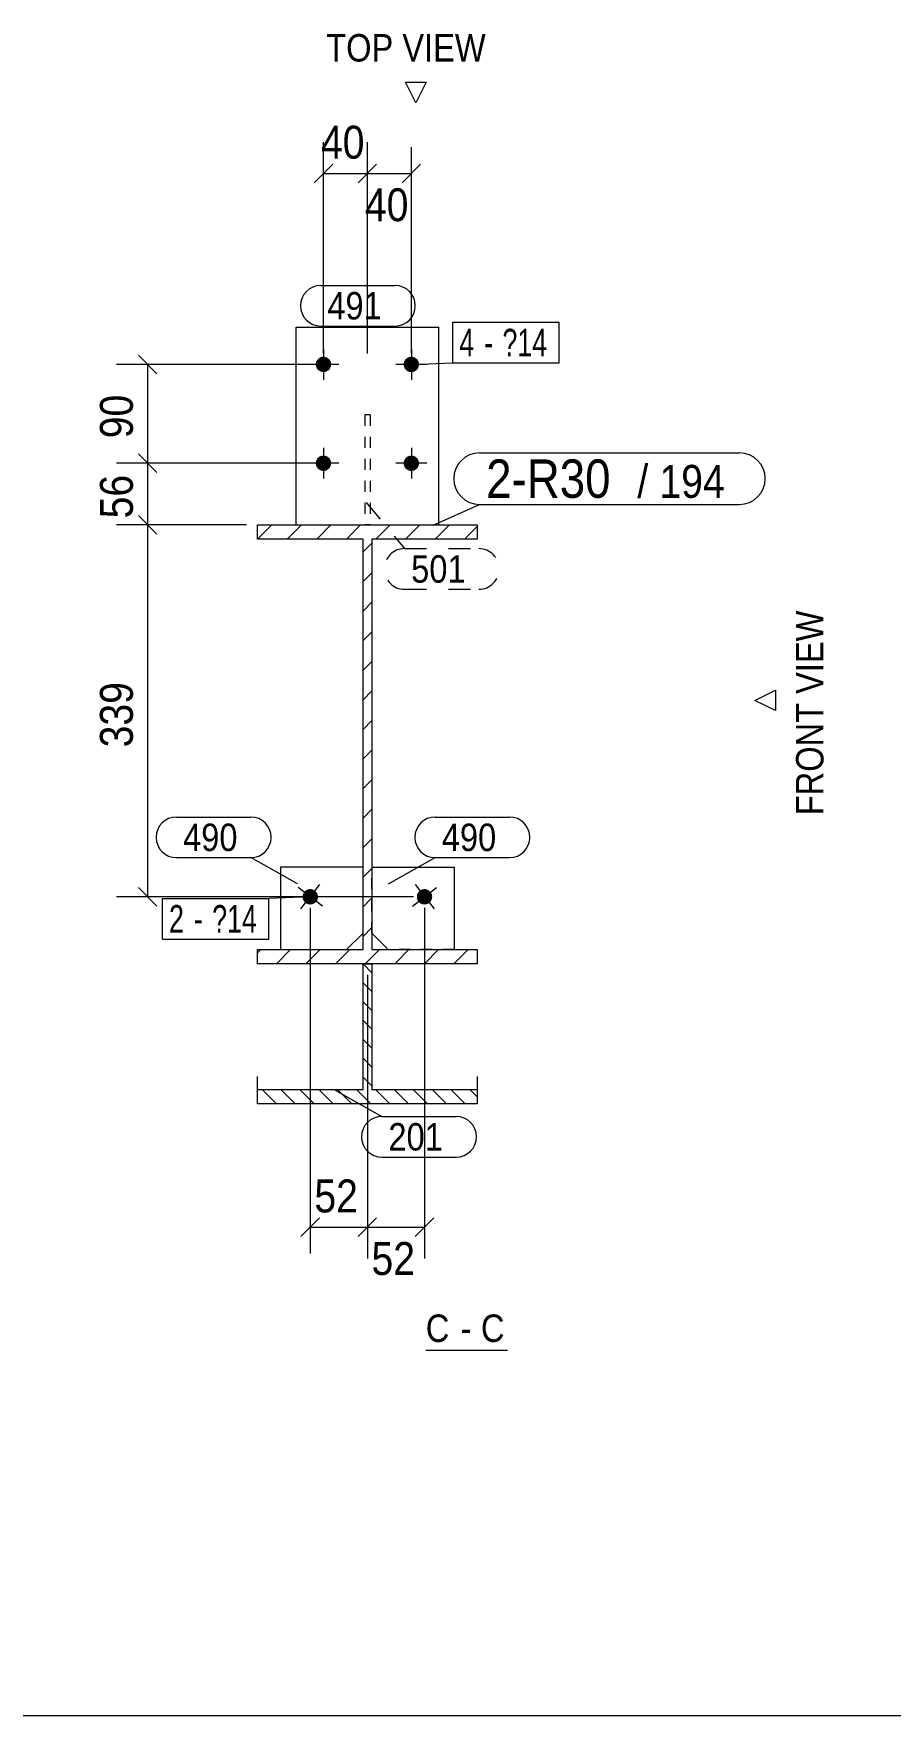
# Model space of a CAD drawing. Header units: millimetres. Extents: x 2 to 1174, y 1 to 825.
# Drawn here: x 642.7 to 720.6, y 5 to 158.2 of the extents above; entities that cross this region are included whole.
import ezdxf

# ---------------------------------------------------------------- set-up
doc = ezdxf.new("R2010")
doc.units = ezdxf.units.MM
for name, pattern in [('XKITLINE00', [0]), ('XKITLINE01', [4, 1, -1, 1, -1]), ('XKITLINE02', [4, 2, -2])]:
    doc.linetypes.add(name, pattern=pattern)
for name, color, linetype, lineweight in [('Bolt', 3, 'Continuous', 0), ('BoltMark', 7, 'Continuous', 0), ('Dimensions', 7, 'Continuous', 0), ('DrawingSheet', 5, 'Continuous', 0), ('OtherObjectType', 7, 'Continuous', 0), ('Part', 2, 'Continuous', 0), ('PartMark', 7, 'Continuous', 0)]:
    doc.layers.add(name, color=color, linetype=linetype, lineweight=lineweight)
doc.styles.add('ARIAL', font='ARIAL.TTF')
doc.styles.add('ARIAL_NARROW', font='ARIALN.TTF')

# ---------------------------------------------------------------- blocks, each defined once
blk = doc.blocks.new('*A2')
at = {"layer": 'Part', "color": 7, "linetype": 'XKITLINE00', "lineweight": 0}
for p, q in [((663.04, 112.17), (664.34, 113.47)), ((665.73, 112.17), (667.03, 113.47)), ((668.42, 112.17), (669.72, 113.47)), ((671.12, 112.17), (672.42, 113.47)), ((673.81, 112.17), (675.11, 113.47)), ((676.51, 112.17), (677.81, 113.47)), ((679.2, 112.17), (680.5, 113.47)), ((663.04, 112.17), (663.04, 112.17)), ((681.89, 112.17), (683.04, 113.31)), ((672.64, 111), (673.44, 111.8)), ((672.64, 108.3), (673.44, 109.1)), ((672.64, 105.61), (673.44, 106.41)), ((672.64, 102.91), (673.44, 103.71)), ((672.64, 100.22), (673.44, 101.02)), ((672.64, 97.53), (673.44, 98.33)), ((672.64, 94.83), (673.44, 95.63)), ((672.64, 92.14), (673.44, 92.94)), ((672.64, 89.44), (673.44, 90.24)), ((672.64, 86.75), (673.44, 87.55)), ((672.64, 84.06), (673.44, 84.86)), ((672.64, 81.36), (673.44, 82.16)), ((672.64, 78.67), (673.44, 79.47)), ((672.64, 75.97), (673.44, 76.77)), ((663.04, 74.46), (663.35, 74.77)), ((664.75, 73.47), (666.05, 74.77)), ((667.44, 73.47), (668.74, 74.77)), ((670.14, 73.47), (671.44, 74.77)), ((672.83, 73.47), (674.13, 74.77)), ((675.52, 73.47), (676.82, 74.77)), ((678.22, 73.47), (679.52, 74.77)), ((680.91, 73.47), (682.21, 74.77))]:
    blk.add_line(p, q, dxfattribs=at)
blk = doc.blocks.new('*A3')
at = {"layer": 'Part', "color": 7, "linetype": 'XKITLINE00', "lineweight": 0}
for p, q in [((673.44, 72.66), (672.64, 73.46)), ((673.35, 71.03), (672.64, 71.74)), ((673.44, 70.94), (673.35, 71.03)), ((673.44, 69.22), (672.64, 70.02)), ((673.44, 67.5), (672.64, 68.3)), ((673.44, 65.78), (672.64, 66.58)), ((673.44, 64.06), (672.64, 64.86)), ((673.44, 62.34), (672.64, 63.14)), ((663.9, 61.57), (663.45, 62.02)), ((664.76, 60.71), (663.9, 61.57)), ((666.47, 60.71), (665.17, 62.02)), ((668.19, 60.71), (666.89, 62.02)), ((669.91, 60.71), (668.61, 62.02)), ((671.63, 60.71), (670.32, 62.02)), ((673.35, 60.71), (672.04, 62.02)), ((675.07, 60.71), (673.76, 62.02)), ((676.79, 60.71), (675.48, 62.02)), ((678.51, 60.71), (677.2, 62.02)), ((680.23, 60.71), (678.92, 62.02)), ((681.95, 60.71), (680.64, 62.02)), ((683.04, 61.34), (682.36, 62.02))]:
    blk.add_line(p, q, dxfattribs=at)
blk = doc.blocks.new('*A174')
at = {"layer": 'Bolt'}
for points in [[(669.73, 128.04), (669.73, 128), (669.73, 127.97), (669.72, 127.94), (669.71, 127.9), (669.71, 127.87), (669.69, 127.84), (669.68, 127.81), (669.67, 127.77), (669.65, 127.74), (669.64, 127.71), (669.62, 127.68), (669.6, 127.66), (669.58, 127.63), (669.55, 127.6), (669.53, 127.58), (669.51, 127.55), (669.48, 127.53), (669.45, 127.51), (669.42, 127.49), (669.4, 127.47), (669.37, 127.46), (669.34, 127.44), (669.3, 127.43), (669.27, 127.41), (669.24, 127.4), (669.21, 127.39), (669.17, 127.39), (669.14, 127.38), (669.1, 127.38), (669.07, 127.37), (669.04, 127.37), (669, 127.37), (668.97, 127.38), (668.93, 127.38), (668.9, 127.39), (668.87, 127.39), (668.83, 127.4), (668.8, 127.41), (668.77, 127.43), (668.74, 127.44), (668.71, 127.46), (668.68, 127.47), (668.65, 127.49), (668.62, 127.51), (668.59, 127.53), (668.57, 127.55), (668.54, 127.58), (668.52, 127.6), (668.49, 127.63), (668.47, 127.66), (668.45, 127.68), (668.44, 127.71), (668.42, 127.74), (668.4, 127.77), (668.39, 127.81), (668.38, 127.84), (668.37, 127.87), (668.36, 127.9), (668.35, 127.94), (668.34, 127.97), (668.34, 128), (668.34, 128.04), (668.34, 128.07), (668.34, 128.11), (668.34, 128.14), (668.34, 128.18), (668.35, 128.21), (668.36, 128.24), (668.37, 128.28), (668.38, 128.31), (668.39, 128.34), (668.4, 128.37), (668.42, 128.4), (668.44, 128.43), (668.45, 128.46), (668.47, 128.49), (668.49, 128.52), (668.52, 128.54), (668.54, 128.57), (668.57, 128.59), (668.59, 128.61), (668.62, 128.64), (668.65, 128.66), (668.68, 128.67), (668.71, 128.69), (668.74, 128.71), (668.77, 128.72), (668.8, 128.73), (668.83, 128.74), (668.87, 128.75), (668.9, 128.76), (668.93, 128.77), (668.97, 128.77), (669, 128.77), (669.04, 128.77), (669.07, 128.77), (669.1, 128.77), (669.14, 128.77), (669.17, 128.76), (669.21, 128.75), (669.24, 128.74), (669.27, 128.73), (669.3, 128.72), (669.34, 128.71), (669.37, 128.69), (669.4, 128.67), (669.42, 128.66), (669.45, 128.64), (669.48, 128.61), (669.51, 128.59), (669.53, 128.57), (669.55, 128.54), (669.58, 128.52), (669.6, 128.49), (669.62, 128.46), (669.64, 128.43), (669.65, 128.4), (669.67, 128.37), (669.68, 128.34), (669.69, 128.31), (669.71, 128.28), (669.71, 128.24), (669.72, 128.21), (669.73, 128.18), (669.73, 128.14), (669.73, 128.11), (669.74, 128.07)], [(677.73, 128.04), (677.73, 128), (677.73, 127.97), (677.72, 127.94), (677.71, 127.9), (677.71, 127.87), (677.69, 127.84), (677.68, 127.81), (677.67, 127.77), (677.65, 127.74), (677.64, 127.71), (677.62, 127.68), (677.6, 127.66), (677.58, 127.63), (677.55, 127.6), (677.53, 127.58), (677.51, 127.55), (677.48, 127.53), (677.45, 127.51), (677.42, 127.49), (677.4, 127.47), (677.37, 127.46), (677.34, 127.44), (677.3, 127.43), (677.27, 127.41), (677.24, 127.4), (677.21, 127.39), (677.17, 127.39), (677.14, 127.38), (677.1, 127.38), (677.07, 127.37), (677.04, 127.37), (677, 127.37), (676.97, 127.38), (676.93, 127.38), (676.9, 127.39), (676.87, 127.39), (676.83, 127.4), (676.8, 127.41), (676.77, 127.43), (676.74, 127.44), (676.71, 127.46), (676.68, 127.47), (676.65, 127.49), (676.62, 127.51), (676.59, 127.53), (676.57, 127.55), (676.54, 127.58), (676.52, 127.6), (676.49, 127.63), (676.47, 127.66), (676.45, 127.68), (676.44, 127.71), (676.42, 127.74), (676.4, 127.77), (676.39, 127.81), (676.38, 127.84), (676.37, 127.87), (676.36, 127.9), (676.35, 127.94), (676.34, 127.97), (676.34, 128), (676.34, 128.04), (676.34, 128.07), (676.34, 128.11), (676.34, 128.14), (676.34, 128.18), (676.35, 128.21), (676.36, 128.24), (676.37, 128.28), (676.38, 128.31), (676.39, 128.34), (676.4, 128.37), (676.42, 128.4), (676.44, 128.43), (676.45, 128.46), (676.47, 128.49), (676.49, 128.52), (676.52, 128.54), (676.54, 128.57), (676.57, 128.59), (676.59, 128.61), (676.62, 128.64), (676.65, 128.66), (676.68, 128.67), (676.71, 128.69), (676.74, 128.71), (676.77, 128.72), (676.8, 128.73), (676.83, 128.74), (676.87, 128.75), (676.9, 128.76), (676.93, 128.77), (676.97, 128.77), (677, 128.77), (677.04, 128.77), (677.07, 128.77), (677.1, 128.77), (677.14, 128.77), (677.17, 128.76), (677.21, 128.75), (677.24, 128.74), (677.27, 128.73), (677.3, 128.72), (677.34, 128.71), (677.37, 128.69), (677.4, 128.67), (677.42, 128.66), (677.45, 128.64), (677.48, 128.61), (677.51, 128.59), (677.53, 128.57), (677.55, 128.54), (677.58, 128.52), (677.6, 128.49), (677.62, 128.46), (677.64, 128.43), (677.65, 128.4), (677.67, 128.37), (677.68, 128.34), (677.69, 128.31), (677.71, 128.28), (677.71, 128.24), (677.72, 128.21), (677.73, 128.18), (677.73, 128.14), (677.73, 128.11), (677.74, 128.07)], [(669.73, 119.04), (669.73, 119), (669.73, 118.97), (669.72, 118.94), (669.71, 118.9), (669.71, 118.87), (669.69, 118.84), (669.68, 118.81), (669.67, 118.77), (669.65, 118.74), (669.64, 118.71), (669.62, 118.68), (669.6, 118.66), (669.58, 118.63), (669.55, 118.6), (669.53, 118.58), (669.51, 118.55), (669.48, 118.53), (669.45, 118.51), (669.42, 118.49), (669.4, 118.47), (669.37, 118.46), (669.34, 118.44), (669.3, 118.43), (669.27, 118.41), (669.24, 118.4), (669.21, 118.39), (669.17, 118.39), (669.14, 118.38), (669.1, 118.38), (669.07, 118.37), (669.04, 118.37), (669, 118.37), (668.97, 118.38), (668.93, 118.38), (668.9, 118.39), (668.87, 118.39), (668.83, 118.4), (668.8, 118.41), (668.77, 118.43), (668.74, 118.44), (668.71, 118.46), (668.68, 118.47), (668.65, 118.49), (668.62, 118.51), (668.59, 118.53), (668.57, 118.55), (668.54, 118.58), (668.52, 118.6), (668.49, 118.63), (668.47, 118.66), (668.45, 118.68), (668.44, 118.71), (668.42, 118.74), (668.4, 118.77), (668.39, 118.81), (668.38, 118.84), (668.37, 118.87), (668.36, 118.9), (668.35, 118.94), (668.34, 118.97), (668.34, 119), (668.34, 119.04), (668.34, 119.07), (668.34, 119.11), (668.34, 119.14), (668.34, 119.18), (668.35, 119.21), (668.36, 119.24), (668.37, 119.28), (668.38, 119.31), (668.39, 119.34), (668.4, 119.37), (668.42, 119.4), (668.44, 119.43), (668.45, 119.46), (668.47, 119.49), (668.49, 119.52), (668.52, 119.54), (668.54, 119.57), (668.57, 119.59), (668.59, 119.61), (668.62, 119.64), (668.65, 119.66), (668.68, 119.67), (668.71, 119.69), (668.74, 119.71), (668.77, 119.72), (668.8, 119.73), (668.83, 119.74), (668.87, 119.75), (668.9, 119.76), (668.93, 119.77), (668.97, 119.77), (669, 119.77), (669.04, 119.77), (669.07, 119.77), (669.1, 119.77), (669.14, 119.77), (669.17, 119.76), (669.21, 119.75), (669.24, 119.74), (669.27, 119.73), (669.3, 119.72), (669.34, 119.71), (669.37, 119.69), (669.4, 119.67), (669.42, 119.66), (669.45, 119.64), (669.48, 119.61), (669.51, 119.59), (669.53, 119.57), (669.55, 119.54), (669.58, 119.52), (669.6, 119.49), (669.62, 119.46), (669.64, 119.43), (669.65, 119.4), (669.67, 119.37), (669.68, 119.34), (669.69, 119.31), (669.71, 119.28), (669.71, 119.24), (669.72, 119.21), (669.73, 119.18), (669.73, 119.14), (669.73, 119.11), (669.74, 119.07)], [(677.73, 119.04), (677.73, 119), (677.73, 118.97), (677.72, 118.94), (677.71, 118.9), (677.71, 118.87), (677.69, 118.84), (677.68, 118.81), (677.67, 118.77), (677.65, 118.74), (677.64, 118.71), (677.62, 118.68), (677.6, 118.66), (677.58, 118.63), (677.55, 118.6), (677.53, 118.58), (677.51, 118.55), (677.48, 118.53), (677.45, 118.51), (677.42, 118.49), (677.4, 118.47), (677.37, 118.46), (677.34, 118.44), (677.3, 118.43), (677.27, 118.41), (677.24, 118.4), (677.21, 118.39), (677.17, 118.39), (677.14, 118.38), (677.1, 118.38), (677.07, 118.37), (677.04, 118.37), (677, 118.37), (676.97, 118.38), (676.93, 118.38), (676.9, 118.39), (676.87, 118.39), (676.83, 118.4), (676.8, 118.41), (676.77, 118.43), (676.74, 118.44), (676.71, 118.46), (676.68, 118.47), (676.65, 118.49), (676.62, 118.51), (676.59, 118.53), (676.57, 118.55), (676.54, 118.58), (676.52, 118.6), (676.49, 118.63), (676.47, 118.66), (676.45, 118.68), (676.44, 118.71), (676.42, 118.74), (676.4, 118.77), (676.39, 118.81), (676.38, 118.84), (676.37, 118.87), (676.36, 118.9), (676.35, 118.94), (676.34, 118.97), (676.34, 119), (676.34, 119.04), (676.34, 119.07), (676.34, 119.11), (676.34, 119.14), (676.34, 119.18), (676.35, 119.21), (676.36, 119.24), (676.37, 119.28), (676.38, 119.31), (676.39, 119.34), (676.4, 119.37), (676.42, 119.4), (676.44, 119.43), (676.45, 119.46), (676.47, 119.49), (676.49, 119.52), (676.52, 119.54), (676.54, 119.57), (676.57, 119.59), (676.59, 119.61), (676.62, 119.64), (676.65, 119.66), (676.68, 119.67), (676.71, 119.69), (676.74, 119.71), (676.77, 119.72), (676.8, 119.73), (676.83, 119.74), (676.87, 119.75), (676.9, 119.76), (676.93, 119.77), (676.97, 119.77), (677, 119.77), (677.04, 119.77), (677.07, 119.77), (677.1, 119.77), (677.14, 119.77), (677.17, 119.76), (677.21, 119.75), (677.24, 119.74), (677.27, 119.73), (677.3, 119.72), (677.34, 119.71), (677.37, 119.69), (677.4, 119.67), (677.42, 119.66), (677.45, 119.64), (677.48, 119.61), (677.51, 119.59), (677.53, 119.57), (677.55, 119.54), (677.58, 119.52), (677.6, 119.49), (677.62, 119.46), (677.64, 119.43), (677.65, 119.4), (677.67, 119.37), (677.68, 119.34), (677.69, 119.31), (677.71, 119.28), (677.71, 119.24), (677.72, 119.21), (677.73, 119.18), (677.73, 119.14), (677.73, 119.11), (677.74, 119.07)]]:
    blk.add_hatch(color=3, dxfattribs=at).paths.add_polyline_path(points, flags=17)
at = {"layer": 'Bolt', "color": 3, "linetype": 'XKITLINE00', "lineweight": 0}
for p, q in [((669.04, 129.47), (669.04, 126.67)), ((677.04, 129.47), (677.04, 126.67)), ((670.44, 128.07), (667.64, 128.07)), ((678.44, 128.07), (675.64, 128.07)), ((669.04, 120.47), (669.04, 117.67)), ((677.04, 120.47), (677.04, 117.67)), ((670.44, 119.07), (667.64, 119.07)), ((678.44, 119.07), (675.64, 119.07))]:
    blk.add_line(p, q, dxfattribs=at)
blk = doc.blocks.new('*A175')
at = {"layer": 'Bolt'}
blk.add_hatch(color=3, dxfattribs=at).paths.add_polyline_path([(667.38, 79.04), (667.35, 79.07), (667.33, 79.09), (667.31, 79.12), (667.28, 79.14), (667.26, 79.17), (667.24, 79.2), (667.23, 79.23), (667.21, 79.26), (667.2, 79.29), (667.18, 79.32), (667.17, 79.35), (667.16, 79.39), (667.15, 79.42), (667.15, 79.45), (667.14, 79.49), (667.14, 79.52), (667.14, 79.55), (667.14, 79.59), (667.14, 79.62), (667.14, 79.66), (667.15, 79.69), (667.15, 79.73), (667.16, 79.76), (667.17, 79.79), (667.18, 79.82), (667.2, 79.86), (667.21, 79.89), (667.23, 79.92), (667.24, 79.95), (667.26, 79.98), (667.28, 80), (667.3, 80.03), (667.33, 80.06), (667.35, 80.08), (667.38, 80.1), (667.4, 80.12), (667.43, 80.14), (667.46, 80.16), (667.49, 80.18), (667.52, 80.2), (667.55, 80.21), (667.58, 80.23), (667.61, 80.24), (667.65, 80.25), (667.68, 80.26), (667.71, 80.26), (667.75, 80.27), (667.78, 80.27), (667.82, 80.27), (667.85, 80.27), (667.89, 80.27), (667.92, 80.27), (667.95, 80.26), (667.99, 80.26), (668.02, 80.25), (668.05, 80.24), (668.09, 80.23), (668.12, 80.21), (668.15, 80.2), (668.18, 80.18), (668.21, 80.17), (668.24, 80.15), (668.27, 80.13), (668.29, 80.1), (668.32, 80.08), (668.34, 80.06), (668.36, 80.03), (668.39, 80), (668.41, 79.98), (668.43, 79.95), (668.44, 79.92), (668.46, 79.89), (668.48, 79.86), (668.49, 79.83), (668.5, 79.79), (668.51, 79.76), (668.52, 79.73), (668.53, 79.69), (668.53, 79.66), (668.53, 79.63), (668.54, 79.59), (668.54, 79.56), (668.53, 79.52), (668.53, 79.49), (668.53, 79.45), (668.52, 79.42), (668.51, 79.39), (668.5, 79.35), (668.49, 79.32), (668.48, 79.29), (668.46, 79.26), (668.45, 79.23), (668.43, 79.2), (668.41, 79.17), (668.39, 79.14), (668.37, 79.12), (668.34, 79.09), (668.32, 79.07), (668.29, 79.04), (668.27, 79.02), (668.24, 79), (668.21, 78.98), (668.18, 78.96), (668.15, 78.95), (668.12, 78.93), (668.09, 78.92), (668.06, 78.91), (668.02, 78.9), (667.99, 78.89), (667.96, 78.88), (667.92, 78.88), (667.89, 78.88), (667.85, 78.87), (667.82, 78.87), (667.79, 78.88), (667.75, 78.88), (667.72, 78.88), (667.68, 78.89), (667.65, 78.9), (667.62, 78.91), (667.58, 78.92), (667.55, 78.93), (667.52, 78.95), (667.49, 78.96), (667.46, 78.98), (667.43, 79), (667.41, 79.02)], flags=17)
at = {"layer": 'Bolt', "color": 3, "linetype": 'XKITLINE00', "lineweight": 0}
for p, q in [((668.94, 78.71), (666.73, 80.43)), ((666.98, 78.47), (668.7, 80.68))]:
    blk.add_line(p, q, dxfattribs=at)
blk = doc.blocks.new('*A176')
at = {"layer": 'Bolt'}
blk.add_hatch(color=3, dxfattribs=at).paths.add_polyline_path([(677.83, 80.15), (677.86, 80.17), (677.89, 80.18), (677.92, 80.2), (677.95, 80.21), (677.98, 80.23), (678.02, 80.24), (678.05, 80.25), (678.08, 80.26), (678.12, 80.26), (678.15, 80.27), (678.19, 80.27), (678.22, 80.27), (678.25, 80.27), (678.29, 80.27), (678.32, 80.27), (678.36, 80.26), (678.39, 80.26), (678.42, 80.25), (678.46, 80.24), (678.49, 80.23), (678.52, 80.21), (678.55, 80.2), (678.58, 80.18), (678.61, 80.16), (678.64, 80.14), (678.67, 80.12), (678.69, 80.1), (678.72, 80.08), (678.74, 80.06), (678.77, 80.03), (678.79, 80), (678.81, 79.98), (678.83, 79.95), (678.85, 79.92), (678.86, 79.89), (678.88, 79.86), (678.89, 79.82), (678.9, 79.79), (678.91, 79.76), (678.92, 79.73), (678.93, 79.69), (678.93, 79.66), (678.93, 79.62), (678.94, 79.59), (678.94, 79.55), (678.93, 79.52), (678.93, 79.49), (678.93, 79.45), (678.92, 79.42), (678.91, 79.39), (678.9, 79.35), (678.89, 79.32), (678.88, 79.29), (678.86, 79.26), (678.84, 79.23), (678.83, 79.2), (678.81, 79.17), (678.79, 79.14), (678.76, 79.12), (678.74, 79.09), (678.72, 79.07), (678.69, 79.04), (678.67, 79.02), (678.64, 79), (678.61, 78.98), (678.58, 78.96), (678.55, 78.95), (678.52, 78.93), (678.49, 78.92), (678.45, 78.91), (678.42, 78.9), (678.39, 78.89), (678.35, 78.88), (678.32, 78.88), (678.29, 78.88), (678.25, 78.87), (678.22, 78.87), (678.18, 78.88), (678.15, 78.88), (678.11, 78.88), (678.08, 78.89), (678.05, 78.9), (678.01, 78.91), (677.98, 78.92), (677.95, 78.93), (677.92, 78.95), (677.89, 78.96), (677.86, 78.98), (677.83, 79), (677.8, 79.02), (677.78, 79.04), (677.75, 79.07), (677.73, 79.09), (677.7, 79.12), (677.68, 79.14), (677.66, 79.17), (677.64, 79.2), (677.63, 79.23), (677.61, 79.26), (677.6, 79.29), (677.58, 79.32), (677.57, 79.35), (677.56, 79.39), (677.55, 79.42), (677.55, 79.45), (677.54, 79.49), (677.54, 79.52), (677.54, 79.56), (677.54, 79.59), (677.54, 79.63), (677.54, 79.66), (677.55, 79.69), (677.55, 79.73), (677.56, 79.76), (677.57, 79.79), (677.58, 79.83), (677.6, 79.86), (677.61, 79.89), (677.63, 79.92), (677.64, 79.95), (677.66, 79.98), (677.68, 80), (677.71, 80.03), (677.73, 80.06), (677.75, 80.08), (677.78, 80.1), (677.81, 80.13)], flags=17)
at = {"layer": 'Bolt', "color": 3, "linetype": 'XKITLINE00', "lineweight": 0}
for p, q in [((677.13, 78.71), (679.34, 80.43)), ((677.38, 80.68), (679.1, 78.47))]:
    blk.add_line(p, q, dxfattribs=at)
blk = doc.blocks.new('*A177')
at = {"layer": 'Part', "color": 2, "linetype": 'XKITLINE00', "lineweight": 0}
for p, q in [((663.04, 112.17), (663.04, 113.47)), ((663.04, 113.47), (683.04, 113.47)), ((683.04, 113.47), (683.04, 112.17)), ((672.64, 112.17), (663.04, 112.17)), ((672.64, 74.77), (672.64, 112.17)), ((683.04, 112.17), (673.44, 112.17)), ((673.44, 112.17), (673.44, 74.77)), ((663.04, 73.47), (663.04, 74.77)), ((663.04, 74.77), (672.64, 74.77)), ((673.44, 74.77), (683.04, 74.77)), ((683.04, 74.77), (683.04, 73.47)), ((683.04, 73.47), (663.04, 73.47))]:
    blk.add_line(p, q, dxfattribs=at)
blk = doc.blocks.new('*A178')
at = {"layer": 'Part', "color": 2, "linetype": 'XKITLINE00', "lineweight": 0}
for p, q in [((666.54, 113.47), (666.54, 131.47)), ((666.54, 131.47), (679.54, 131.47)), ((679.54, 113.47), (679.54, 131.47))]:
    blk.add_line(p, q, dxfattribs=at)
at = {"layer": 'Part', "color": 7, "linetype": 'XKITLINE01', "lineweight": 0}
blk.add_line((666.54, 113.47), (679.54, 113.47), dxfattribs=at)
blk = doc.blocks.new('*A179')
at = {"layer": 'Part', "color": 2, "linetype": 'XKITLINE00', "lineweight": 0}
for p, q in [((672.64, 82.27), (665.14, 82.27)), ((665.14, 82.27), (665.14, 74.77)), ((671.14, 74.77), (672.64, 76.27))]:
    blk.add_line(p, q, dxfattribs=at)
at = {"layer": 'Part', "color": 7, "linetype": 'XKITLINE01', "lineweight": 0}
for p, q in [((672.64, 76.27), (672.64, 82.27)), ((665.14, 74.77), (671.14, 74.77))]:
    blk.add_line(p, q, dxfattribs=at)
blk = doc.blocks.new('*A180')
at = {"layer": 'Part', "color": 7, "linetype": 'XKITLINE01', "lineweight": 0}
for p, q in [((673.29, 123.47), (672.79, 123.47)), ((672.79, 123.47), (672.79, 113.47)), ((673.29, 123.47), (673.29, 113.47)), ((673.29, 113.47), (672.79, 113.47))]:
    blk.add_line(p, q, dxfattribs=at)
blk = doc.blocks.new('*A181')
at = {"layer": 'Part', "color": 2, "linetype": 'XKITLINE00', "lineweight": 0}
for p, q in [((673.44, 82.27), (680.94, 82.27)), ((680.94, 82.27), (680.94, 74.77)), ((674.94, 74.77), (673.44, 76.27))]:
    blk.add_line(p, q, dxfattribs=at)
at = {"layer": 'Part', "color": 7, "linetype": 'XKITLINE01', "lineweight": 0}
for p, q in [((673.44, 76.27), (673.44, 82.27)), ((680.94, 74.77), (674.94, 74.77))]:
    blk.add_line(p, q, dxfattribs=at)
blk = doc.blocks.new('*A182')
at = {"layer": 'Part', "color": 2, "linetype": 'XKITLINE00', "lineweight": 0}
for p, q in [((672.64, 62.02), (672.64, 73.47)), ((672.64, 73.47), (673.44, 73.47)), ((673.44, 73.47), (673.44, 62.02)), ((663.04, 60.71), (663.04, 63.21)), ((683.04, 63.21), (683.04, 60.71)), ((663.04, 62.02), (672.64, 62.02)), ((673.44, 62.02), (683.04, 62.02)), ((683.04, 60.71), (663.04, 60.71))]:
    blk.add_line(p, q, dxfattribs=at)
blk = doc.blocks.new('*A216')
at = {"layer": 'DrawingSheet', "color": 5, "linetype": 'XKITLINE00', "lineweight": 0}
blk.add_line((5, 5), (1174, 5), dxfattribs=at)
blk = doc.blocks.new('*A356')
at = {"layer": 'Dimensions', "color": 7, "linetype": 'XKITLINE00', "lineweight": 0}
for p, q in [((662.04, 113.47), (650.19, 113.47)), ((652.19, 114.32), (653.88, 112.62)), ((653.04, 79.57), (653.04, 113.47)), ((652.19, 80.42), (653.88, 78.72)), ((677.24, 79.57), (650.19, 79.57))]:
    blk.add_line(p, q, dxfattribs=at)
at = {"layer": 'Dimensions', "color": 3}
for p in [(653.04, 113.47), (653.04, 79.57)]:
    blk.add_point(p, dxfattribs=at)
at = {"layer": 'Dimensions', "color": 3, "style": 'ARIAL', "width": 0.85}
blk.add_text('339', height=3, rotation=90.0002, dxfattribs=at).set_placement((651.69, 93.19))
blk = doc.blocks.new('*A357')
at = {"layer": 'Dimensions', "color": 7, "linetype": 'XKITLINE00', "lineweight": 0}
for p, q in [((652.19, 119.92), (653.88, 118.22)), ((668.04, 119.07), (650.19, 119.07)), ((653.04, 113.47), (653.04, 119.07)), ((662.04, 113.47), (650.19, 113.47)), ((652.19, 114.32), (653.88, 112.62))]:
    blk.add_line(p, q, dxfattribs=at)
at = {"layer": 'Dimensions', "color": 3}
for p in [(653.04, 119.07), (653.04, 113.47)]:
    blk.add_point(p, dxfattribs=at)
at = {"layer": 'Dimensions', "color": 3, "style": 'ARIAL', "width": 0.85}
blk.add_text('56', height=3, rotation=90.0002, dxfattribs=at).set_placement((651.69, 114.05))
blk = doc.blocks.new('*A358')
at = {"layer": 'Dimensions', "color": 7, "linetype": 'XKITLINE00', "lineweight": 0}
for p, q in [((652.19, 128.92), (653.88, 127.22)), ((668.04, 128.07), (650.19, 128.07)), ((653.04, 119.07), (653.04, 128.07)), ((652.19, 119.92), (653.88, 118.22)), ((668.04, 119.07), (650.19, 119.07))]:
    blk.add_line(p, q, dxfattribs=at)
at = {"layer": 'Dimensions', "color": 3}
for p in [(653.04, 128.07), (653.04, 119.07)]:
    blk.add_point(p, dxfattribs=at)
at = {"layer": 'Dimensions', "color": 3, "style": 'ARIAL', "width": 0.85}
blk.add_text('90', height=3, rotation=90.0002, dxfattribs=at).set_placement((651.69, 121.35))
blk = doc.blocks.new('*A359')
at = {"layer": 'Dimensions', "color": 7, "linetype": 'XKITLINE00', "lineweight": 0}
for p, q in [((667.84, 78.57), (667.84, 47.07)), ((673.04, 72.47), (673.04, 47.07)), ((668.68, 50.32), (666.99, 48.62)), ((667.84, 49.47), (673.04, 49.47)), ((673.88, 50.32), (672.19, 48.62))]:
    blk.add_line(p, q, dxfattribs=at)
at = {"layer": 'Dimensions', "color": 3}
for p in [(667.84, 49.47), (673.04, 49.47)]:
    blk.add_point(p, dxfattribs=at)
at = {"layer": 'Dimensions', "color": 3, "style": 'ARIAL', "width": 0.85}
blk.add_text('52', height=3, dxfattribs=at).set_placement((668.21, 50.82))
blk = doc.blocks.new('*A360')
at = {"layer": 'Dimensions', "color": 7, "linetype": 'XKITLINE00', "lineweight": 0}
for p, q in [((678.24, 78.57), (678.24, 46.62)), ((673.04, 72.47), (673.04, 46.62)), ((673.88, 50.32), (672.19, 48.62)), ((673.04, 49.47), (678.24, 49.47)), ((679.08, 50.32), (677.39, 48.62))]:
    blk.add_line(p, q, dxfattribs=at)
at = {"layer": 'Dimensions', "color": 3}
for p in [(673.04, 49.47), (678.24, 49.47)]:
    blk.add_point(p, dxfattribs=at)
at = {"layer": 'Dimensions', "color": 3, "style": 'ARIAL', "width": 0.85}
blk.add_text('52', height=3, dxfattribs=at).set_placement((673.41, 45.12))
blk = doc.blocks.new('*A361')
at = {"layer": 'Dimensions', "color": 7, "linetype": 'XKITLINE00', "lineweight": 0}
for p, q in [((669.04, 129.07), (669.04, 148.32)), ((673.04, 129.07), (673.04, 148.32)), ((669.88, 146.32), (668.19, 144.62)), ((673.88, 146.32), (672.19, 144.62)), ((669.04, 145.47), (673.04, 145.47))]:
    blk.add_line(p, q, dxfattribs=at)
at = {"layer": 'Dimensions', "color": 3}
for p in [(669.04, 145.47), (673.04, 145.47)]:
    blk.add_point(p, dxfattribs=at)
at = {"layer": 'Dimensions', "color": 3, "style": 'ARIAL', "width": 0.85}
blk.add_text('40', height=3, dxfattribs=at).set_placement((668.81, 146.82))
blk = doc.blocks.new('*A362')
at = {"layer": 'Dimensions', "color": 7, "linetype": 'XKITLINE00', "lineweight": 0}
for p, q in [((673.04, 129.07), (673.04, 147.87)), ((677.04, 129.07), (677.04, 147.87)), ((673.88, 146.32), (672.19, 144.62)), ((677.88, 146.32), (676.19, 144.62)), ((673.04, 145.47), (677.04, 145.47))]:
    blk.add_line(p, q, dxfattribs=at)
at = {"layer": 'Dimensions', "color": 3}
for p in [(673.04, 145.47), (677.04, 145.47)]:
    blk.add_point(p, dxfattribs=at)
at = {"layer": 'Dimensions', "color": 3, "style": 'ARIAL', "width": 0.85}
blk.add_text('40', height=3, dxfattribs=at).set_placement((672.81, 141.12))
blk = doc.blocks.new('*A363')
at = {"layer": 'BoltMark', "color": 7, "linetype": 'XKITLINE00', "lineweight": 0}
for p, q in [((654.38, 79.42), (664.07, 79.42)), ((654.38, 75.72), (654.38, 79.42)), ((667.84, 79.57), (664.07, 79.42)), ((664.07, 75.72), (664.07, 79.42)), ((654.38, 75.72), (664.07, 75.72))]:
    blk.add_line(p, q, dxfattribs=at)
at = {"layer": 'BoltMark', "color": 3, "style": 'ARIAL_NARROW', "width": 0.85}
for s, p in [('2', (654.98, 76.32)), ('?14', (658.91, 76.32)), ('-', (657.25, 76.32))]:
    blk.add_text(s, height=2.5, dxfattribs=at).set_placement(p)
blk = doc.blocks.new('*A364')
at = {"layer": 'BoltMark', "color": 7, "linetype": 'XKITLINE00', "lineweight": 0}
for p, q in [((680.8, 131.92), (690.49, 131.92)), ((680.8, 128.22), (680.8, 131.92)), ((690.49, 128.22), (690.49, 131.92)), ((677.04, 128.07), (680.8, 128.22)), ((680.8, 128.22), (690.49, 128.22))]:
    blk.add_line(p, q, dxfattribs=at)
at = {"layer": 'BoltMark', "color": 3, "style": 'ARIAL_NARROW', "width": 0.85}
for s, p in [('4', (681.4, 128.82)), ('?14', (685.33, 128.82)), ('-', (683.67, 128.82))]:
    blk.add_text(s, height=2.5, dxfattribs=at).set_placement(p)
blk = doc.blocks.new('*A365')
at = {"layer": 'PartMark', "color": 7, "linetype": 'XKITLINE00', "lineweight": 0}
for p, q in [((670.11, 61.96), (674.35, 59.56)), ((674.35, 59.56), (681.12, 59.56)), ((674.35, 55.86), (681.12, 55.86))]:
    blk.add_line(p, q, dxfattribs=at)
for centre, start, end in [((674.35, 57.71), 90, 270), ((681.12, 57.71), 270, 90)]:
    blk.add_arc(centre, 1.85, start, end, dxfattribs=at)
at = {"layer": 'PartMark', "color": 3, "style": 'ARIAL', "width": 0.85}
blk.add_text('201', height=2.5, dxfattribs=at).set_placement((674.95, 56.46))
blk = doc.blocks.new('*A366')
at = {"layer": 'PartMark', "color": 7, "linetype": 'XKITLINE00', "lineweight": 0}
for p, q in [((679.21, 86.84), (685.97, 86.84)), ((674.97, 80.74), (679.21, 83.14)), ((679.21, 83.14), (685.97, 83.14))]:
    blk.add_line(p, q, dxfattribs=at)
for centre, start, end in [((679.21, 84.99), 90, 270), ((685.97, 84.99), 270, 90)]:
    blk.add_arc(centre, 1.85, start, end, dxfattribs=at)
at = {"layer": 'PartMark', "color": 3, "style": 'ARIAL', "width": 0.85}
blk.add_text('490', height=2.5, dxfattribs=at).set_placement((679.81, 83.74))
blk = doc.blocks.new('*A367')
at = {"layer": 'PartMark', "color": 7, "linetype": 'XKITLINE02', "lineweight": 0}
for p, q in [((672.92, 115.5), (676.42, 111.29)), ((676.42, 111.29), (683.18, 111.29)), ((676.42, 107.59), (683.18, 107.59))]:
    blk.add_line(p, q, dxfattribs=at)
for centre, start, end in [((676.42, 109.44), 90, 270), ((683.18, 109.44), 270, 90)]:
    blk.add_arc(centre, 1.85, start, end, dxfattribs=at)
at = {"layer": 'PartMark', "color": 3, "style": 'ARIAL', "width": 0.85}
blk.add_text('501', height=2.5, dxfattribs=at).set_placement((677.02, 108.19))
blk = doc.blocks.new('*A368')
at = {"layer": 'PartMark', "color": 7, "linetype": 'XKITLINE00', "lineweight": 0}
for p, q in [((655.66, 86.84), (662.42, 86.84)), ((655.66, 83.14), (662.42, 83.14)), ((666.67, 80.74), (662.42, 83.14))]:
    blk.add_line(p, q, dxfattribs=at)
for centre, start, end in [((655.66, 84.99), 90, 270), ((662.42, 84.99), 270, 90)]:
    blk.add_arc(centre, 1.85, start, end, dxfattribs=at)
at = {"layer": 'PartMark', "color": 3, "style": 'ARIAL', "width": 0.85}
blk.add_text('490', height=2.5, dxfattribs=at).set_placement((656.26, 83.74))
blk = doc.blocks.new('*A369')
at = {"layer": 'PartMark', "color": 7, "linetype": 'XKITLINE00', "lineweight": 0}
for p, q in [((668.79, 135.27), (675.55, 135.27)), ((668.79, 131.57), (675.55, 131.57))]:
    blk.add_line(p, q, dxfattribs=at)
for centre, start, end in [((668.79, 133.42), 90, 270), ((675.55, 133.42), 270, 90)]:
    blk.add_arc(centre, 1.85, start, end, dxfattribs=at)
at = {"layer": 'PartMark', "color": 3, "style": 'ARIAL', "width": 0.85}
blk.add_text('491', height=2.5, dxfattribs=at).set_placement((669.39, 132.17))
blk = doc.blocks.new('*A370')
at = {"layer": 'PartMark', "color": 7, "linetype": 'XKITLINE00', "lineweight": 0}
for p, q in [((683.25, 120.02), (706.9, 120.02)), ((679.01, 113.42), (683.25, 115.32)), ((683.25, 115.32), (706.9, 115.32))]:
    blk.add_line(p, q, dxfattribs=at)
for centre, start, end in [((683.25, 117.67), 90, 270), ((706.9, 117.67), 270, 90)]:
    blk.add_arc(centre, 2.35, start, end, dxfattribs=at)
at = {"layer": 'PartMark', "color": 1, "style": 'ARIAL', "width": 0.85}
blk.add_text('2-R30', height=3.5, dxfattribs=at).set_placement((683.85, 115.92))
at = {"layer": 'PartMark', "color": 3, "style": 'ARIAL', "width": 0.85}
for s, p in [('/', (697.61, 115.92)), ('194', (699.62, 115.92))]:
    blk.add_text(s, height=3, dxfattribs=at).set_placement(p)
blk = doc.blocks.new('*A371')
at = {"layer": 'OtherObjectType', "color": 7, "linetype": 'XKITLINE00', "lineweight": 0}
for p, q in [((677.44, 151.92), (676.5, 153.8)), ((676.5, 153.8), (678.38, 153.8)), ((678.38, 153.8), (677.44, 151.92)), ((677.44, 151.92), (677.44, 151.92)), ((708.3, 97.47), (710.17, 98.41)), ((710.17, 98.41), (710.17, 96.54)), ((710.17, 96.54), (708.3, 97.47)), ((708.3, 97.47), (708.3, 97.47)), ((678.35, 38.27), (685.78, 38.27))]:
    blk.add_line(p, q, dxfattribs=at)
at = {"layer": 'OtherObjectType', "color": 7, "style": 'ARIAL', "width": 0.85}
for s, p in [('TOP VIEW', (669.29, 155.67)), ('C', (678.35, 39.02)), ('C', (683.37, 39.02)), ('-', (681.51, 39.02))]:
    blk.add_text(s, height=2.5, dxfattribs=at).set_placement(p)
blk.add_text('FRONT VIEW', height=2.5, rotation=90, dxfattribs=at).set_placement((714.55, 87.01))

msp = doc.modelspace()

# ---------------------------------------------------------------- block references
at = {"lineweight": 0}
for name in ['*A216', '*A361', '*A362', '*A369', '*A364', '*A178', '*A358', '*A174', '*A180', '*A357', '*A370', '*A367', '*A356', '*A2', '*A177', '*A368', '*A366', '*A179', '*A181', '*A175', '*A176', '*A363', '*A359', '*A360', '*A182', '*A3', '*A365']:
    msp.add_blockref(name, (0, 0), dxfattribs=at)
at = {"layer": 'OtherObjectType', "lineweight": 0}
msp.add_blockref('*A371', (0, 0), dxfattribs=at)

doc.saveas('drawing.dxf')
